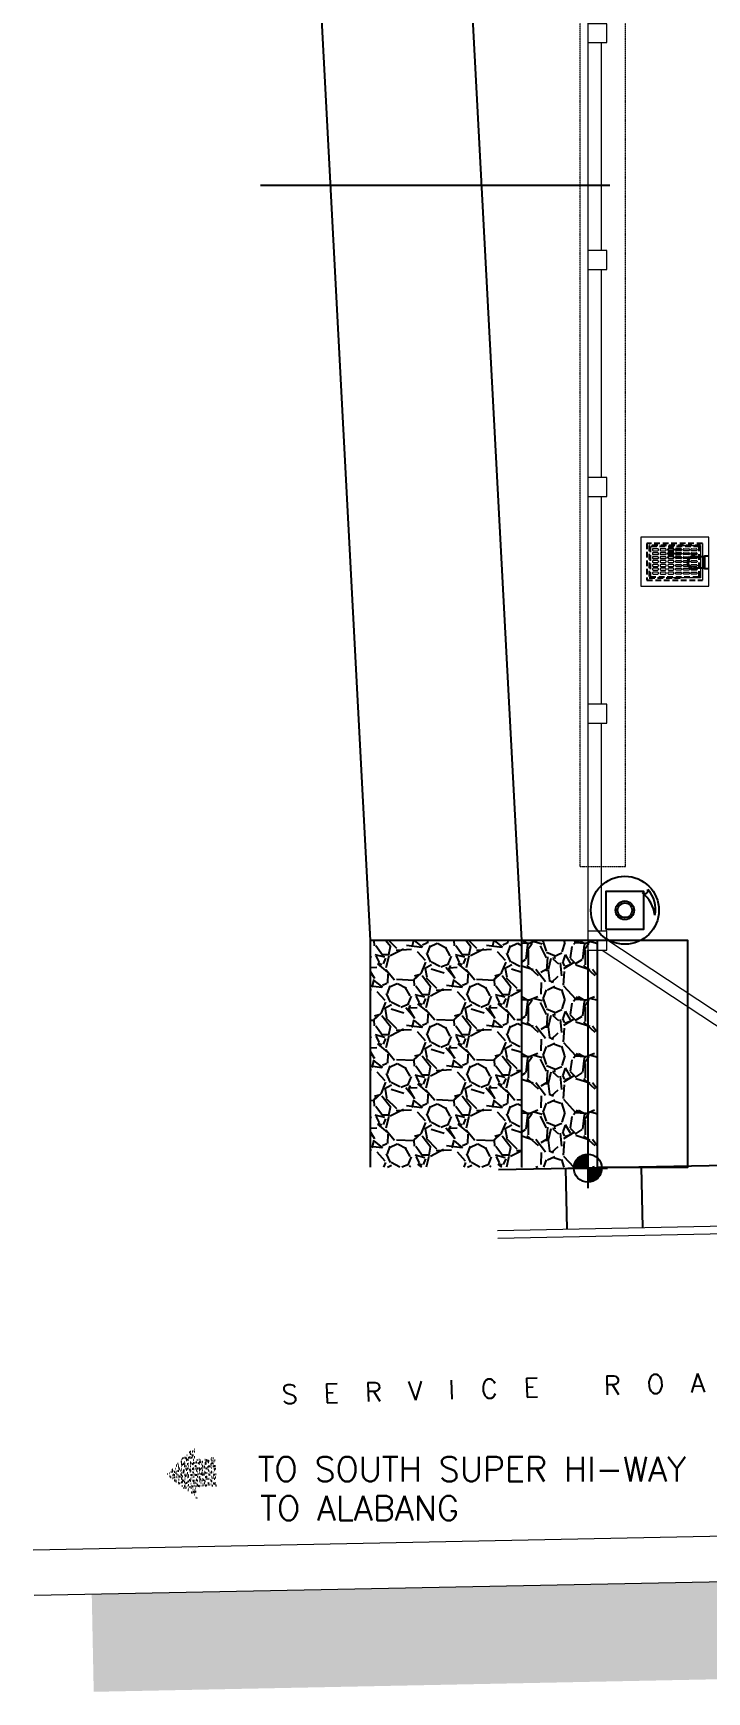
# Model space of a CAD drawing. Header units: inches. Extents: x 25480 to 951550, y -607927 to 1377809.
# Drawn here: x 437858 to 446771, y 334681 to 356615 of the extents above; entities that cross this region are included whole.
import ezdxf

# ---------------------------------------------------------------- set-up
doc = ezdxf.new("R2010")
doc.units = ezdxf.units.IN
doc.header["$MEASUREMENT"] = 0
doc.linetypes.add('HIDDEN', pattern=[0.375, 0.25, -0.125])
doc.layers.add('M-HVAC-EQPM-NEW', color=5, linetype='Continuous')
doc.layers.add('M-X-BKGD', color=8, linetype='Continuous')
doc.styles.add('SIMPLEX', font='simplex.shx')

msp = doc.modelspace()

# ---------------------------------------------------------------- hatches: boundary and pattern name
at = {"layer": 'M-X-BKGD'}
h = msp.add_hatch(dxfattribs=at)
h.set_pattern_fill('GRAVEL', color=8, scale=750, angle=135, style=0)
h.set_pattern_definition([(3.0128, (355333.74, -4146557.74), (9015.6112341, 530.3317349), [100.902, -9989.316]), (319.9697, (355434.505, -4146552.436), (-6894.28706406, 5833.6361126), [173.151, -17141.94375]), (267.5104, (355567.087, -4146663.806), (530.33960824, 11136.93148136), [122.091, -12087.024]), (42.2737, (355906.5, -4146738.052), (-11136.9298482, -10076.27390026), [157.6785, -15610.1685]), (67.8337, (356023.17, -4146631.986), (-3712.30344514, -9015.61481034), [154.61625, -15307.02975]), (132.2737, (356081.508, -4146488.797), (10076.27390026, -11136.9298482), [157.6785, -15610.1685]), (172.6942, (355975.442, -4146372.124), (12197.59078264, -1590.9992417), [208.52175, -20643.63675]), (207.2553, (355768.613, -4146345.608), (-15379.5761999, -7954.94358187), [196.866, -19489.74075]), (256.4296, (355593.604, -4146435.764), (-2651.64343032, -11136.93353822), [158.2125, -15663.05475]), (310.2364, (355556.48, -4146589.56), (-5303.30585125, 6363.95704206), [180.624, -8850.57225]), (357.3974, (355673.153, -4146727.445), (12197.59167482, -530.33818353), [233.586, -23125.03125]), (273.8141, (355386.775, -4146207.72), (530.3330735, -6894.2912545), [79.72575, -7892.883]), (306.4692, (355392.08, -4146287.27), (-5833.62584024, 7954.95457367), [151.67775, -15016.13325]), (360, (355482.23, -4146409.25), (530.33025, 530.33025), [106.06575, -954.594]), (338.1986, (355455.72, -4146510.01), (-3712.3111612, 1590.989412), [57.1185, -5654.71125]), (66.8014, (355508.75, -4146531.22), (-1060.660364, -2121.320441), [80.77725, -3958.0965]), (165.9638, (355540.57, -4146456.98), (-2651.6506977, 530.32772), [131.19675, -4242.01725]), (296.5651, (355413.3, -4146425.16), (-530.331163, 1590.989641), [94.86825, -2276.84025]), (151.3895, (355816.343, -4146838.815), (-6894.28841625, 3712.3156333), [132.9, -13157.13375]), (205.3462, (355699.67, -4146775.175), (7954.94990046, 3712.31425427), [111.49575, -11038.056]), (68.1986, (355307.23, -4146531.22), (-1590.989412, -3712.3111612), [114.23625, -5597.5935]), (118.6105, (355349.65, -4146425.157), (3712.3156333, -6894.28841625), [132.9, -13157.13375]), (114.444, (356145.15, -4146510.01), (1590.9933591, -3712.3094562), [128.16, -6279.843]), (69.7751, (356092.114, -4146393.34), (-3181.9864723, -8485.27904666), [107.3835, -10630.98225]), (201.8014, (355832.25, -4145995.59), (-3712.3111612, -1590.989412), [114.23625, -5597.5935]), (152.354, (355726.186, -4146038.016), (9015.6096153, -4772.9747594), [125.72325, -12446.568]), (204.444, (356092.11, -4146255.45), (3712.3094562, 1590.9933591), [64.08, -6343.923]), (236.3099, (355864.07, -4146027.41), (-1590.9919123, -2651.6495726), [38.2425, -3786.02175]), (300.9638, (355842.86, -4146059.23), (-1060.6614916, 2121.319603), [154.61625, -2937.7125]), (321.009, (355922.41, -4146191.812), (-5833.63045073, 4772.97100287), [143.2875, -14185.44225]), (78.6901, (355588.3, -4146409.25), (-530.329144, -1590.990731), [108.1665, -2595.99675]), (128.1572, (355609.514, -4146303.18), (-7954.9467103, 10076.27553694), [188.8455, -18695.67225]), (195.9454, (355492.84, -4146154.69), (5833.6311632, 1590.9904472), [77.217, -7644.5055]), (225, (355418.6, -4146175.9), (-3e-13, -1060.66017), [45, -705]), (255.2564, (355917.105, -4146218.33), (1590.99427177, 5833.6295355), [104.193, -10315.14]), (183.0128, (355890.59, -4146319.09), (-9015.6112341, -530.3317349), [201.804, -9888.414]), (135, (355689.1, -4146329.7), (-1060.66017, 2e-13), [195, -555]), (100.3048, (355551.178, -4146191.81), (1590.9826471, -9015.6129814), [118.5855, -11739.9555]), (29.0546, (355529.96, -4146075.14), (2651.650438, 1590.9903835), [109.2015, -5350.881]), (342.646, (355625.424, -4146022.106), (15379.57435775, -4772.9644589), [177.79875, -17602.1055]), (310.4261, (355795.13, -4146075.14), (6363.96408387, -7424.61874145), [188.09925, -18621.8055])])
h.paths.add_polyline_path([(442321, 344617), (442321, 341617), (444321, 341617), (444321, 344617)])
h = msp.add_hatch(dxfattribs=at)
h.set_pattern_fill('GRAVEL', color=8, scale=750, angle=90, style=0)
h.set_pattern_definition([(318.0128, (355495.91, -4145869.25), (6750.0010062, -5999.9986741), [100.902, -9989.316]), (274.9697, (355570.91, -4145936.747), (-749.99348026, 9000.00078864), [173.151, -17141.94375]), (222.5104, (355585.91, -4146109.247), (8250.0065054, 7499.99303876), [122.091, -12087.024]), (357.2737, (355773.41, -4146401.747), (-15000.00022123, 749.9970133), [157.6785, -15610.1685]), (22.8337, (355930.91, -4146409.247), (-8999.99730883, -3750.00742908), [154.61625, -15307.02975]), (87.2737, (356073.41, -4146349.247), (-749.9970133, -15000.00022123), [157.6785, -15610.1685]), (127.6942, (356080.91, -4146191.747), (7499.99280387, -9750.00550921), [208.52175, -20643.63675]), (162.2553, (355953.41, -4146026.747), (-16499.99717343, 5250.00807203), [196.866, -19489.74075]), (211.4296, (355765.91, -4145966.747), (-9749.99627737, -6000.00617563), [158.2125, -15663.05475]), (265.2364, (355630.91, -4146049.25), (749.9936495, 8250.0007097), [180.624, -8850.57225]), (312.3974, (355615.91, -4146229.247), (8249.99406151, -9000.0055133), [233.586, -23125.03125]), (228.8141, (355780.91, -4145659.25), (-4499.997985, -5250.0022101), [79.72575, -7892.883]), (261.4692, (355728.41, -4145719.247), (1500.00593253, 9749.9987136), [151.67775, -15016.13325]), (315, (355705.9, -4145869.25), (750.00023, -1e-13), [106.06575, -954.594]), (293.1986, (355615.91, -4145921.75), (-1500.000994, 3749.999798), [57.1185, -5654.71125]), (21.8014, (355638.41, -4145974.25), (-2250.0002048, -749.999933), [80.77725, -3958.0965]), (120.9638, (355713.41, -4145944.25), (-1500.0018627, 2249.9985167), [131.19675, -4242.01725]), (251.5651, (355645.9, -4145831.75), (749.998802, 1500.000326), [94.86825, -2276.84025]), (106.3895, (355638.41, -4146409.247), (-2249.99453236, 7500.0016488), [132.9, -13157.13375]), (160.3462, (355600.91, -4146281.747), (8250.0016017, -2999.99643553), [111.49575, -11038.056]), (23.1986, (355495.91, -4145831.75), (-3749.999798, -1500.000994), [114.23625, -5597.5935]), (73.6105, (355600.91, -4145786.747), (-2249.99453236, -7500.0016488), [132.9, -13157.13375]), (69.444, (356103.41, -4146409.25), (-1499.9969973, -3750.0013834), [128.16, -6279.843]), (24.7751, (356148.41, -4146289.247), (-8250.0025664, -3749.99414193), [107.3835, -10630.98225]), (156.8014, (356245.91, -4145824.25), (-3749.999798, 1500.000994), [114.23625, -5597.5935]), (107.354, (356140.91, -4145779.247), (2999.9958767, -9750.00151432), [125.72325, -12446.568]), (159.444, (356245.91, -4146191.75), (3750.0013834, -1499.9969973), [64.08, -6343.923]), (191.3099, (356245.91, -4145869.25), (-3000.000564, -749.998224), [38.2425, -3786.02175]), (255.9638, (356208.41, -4145876.75), (749.998543, 2250.0004095), [154.61625, -2937.7125]), (276.009, (356170.91, -4146026.747), (-749.9994881, 7499.99981318), [143.2875, -14185.44225]), (33.6901, (355780.9, -4145944.25), (-1499.999668, -750.001001), [108.1665, -2595.99675]), (83.1572, (355870.91, -4145884.247), (1500.00599844, 12749.9995241), [188.8455, -18695.67225]), (150.9454, (355893.41, -4145696.75), (5250.0002884, -3000.0000204), [77.217, -7644.5055]), (180, (355825.9, -4145659.25), (-750, -750), [45, -705]), (210.2564, (356148.41, -4146041.75), (5250.0018419, 2999.9961651), [104.193, -10315.14]), (138.0128, (356058.41, -4146094.25), (-6750.0010062, 5999.9986741), [201.804, -9888.414]), (90, (355908.4, -4145959.25), (-750, 750), [195, -555]), (55.3048, (355908.41, -4145764.247), (-5250.0064572, -7499.99569424), [118.5855, -11739.9555]), (344.0546, (355975.91, -4145666.75), (3000.000095, -749.999917), [109.2015, -5350.881]), (297.646, (356080.91, -4145696.747), (7500.00578488, -14249.99685538), [177.79875, -17602.1055]), (265.4261, (356163.41, -4145854.247), (-749.99610087, -9750.00041873), [188.09925, -18621.8055])])
h.paths.add_polyline_path([(444321, 344617), (444321, 341617), (445321, 341617), (444930, 344617)])
h.paths.add_polyline_path([(444930, 344617), (445321, 341617), (445321, 341994), (445311, 341994), (445311, 344617)], flags=17)
for points in [[(445196, 341791, 0.414214), (445011, 341606), (445196, 341606)], [(445381, 341606), (445196, 341606), (445196, 341421, 0.414214)]]:
    msp.add_hatch(color=8, dxfattribs=at).paths.add_polyline_path(points)
h = msp.add_hatch(dxfattribs=at)
h.set_pattern_fill('AR-SAND', color=8, scale=30, style=0)
h.set_pattern_definition([(37.5, (420818.74, 330757.275), (-1.8898, 57.80471), [0, -45.6, 0, -51, 0, -48.75]), (7.5, (420818.74, 330757.275), (53.0933, 84.66438), [0, -24.6, 0, -41.1, 0, -15.75]), (327.5, (420781.84, 330757.275), (93.42426, 0.16977), [0, -15, 0, -54, 0, -70.5]), (317.5, (420781.84, 330757.275), (90.1838, 26.33027), [0, -7.5, 0, -35.4, 0, -40.5])])
h.paths.add_polyline_path([(440266, 337782), (440001, 337767), (439992, 337929), (439624, 337559), (440030, 337232), (440022, 337395), (440287, 337409)])
h = msp.add_hatch(dxfattribs=at)
h.set_pattern_fill('GRAVEL', color=8, scale=750, angle=135, style=0)
h.set_pattern_definition([(4.16553, (493005.23, 337518.185), (9003.11766, 711.596855), [100.902, -9989.316]), (321.12243, (493105.866, 337525.514), (-7010.250553, 5693.759005), [173.151, -17141.944]), (268.66313, (493240.663, 337416.835), (306.18396, 11145.346756), [122.091, -12087.024]), (43.42643, (493581.5, 337349.43), (-10931.96553, -10298.282956), [157.6785, -15610.1685]), (68.98643, (493696.014, 337457.823), (-3530.17963, -9088.472867), [154.616, -15307.03]), (133.42643, (493751.458, 337602.157), (10298.282956, -10931.96553), [157.6785, -15610.1685]), (173.84693, (493643.066, 337716.672), (12227.129326, -1345.29102), [208.522, -20643.637]), (208.40803, (493435.746, 337739.022), (-15216.429328, -8262.733807), [196.866, -19489.741]), (257.58233, (493262.586, 337645.364), (-2427.058433, -11188.02435), [158.2125, -15663.055]), (311.38913, (493228.565, 337490.85), (-5430.260105, 6255.97933), [180.624, -8850.572]), (358.55013, (493347.987, 337355.342), (12205.792265, -284.8446), [233.586, -23125.031]), (274.96683, (493051.21, 337869.2), (668.92233, -6882.22696), [79.726, -7892.883]), (307.62193, (493058.114, 337789.772), (-5992.479818, 7835.986111), [151.678, -15016.133]), (1.1527, (493150.7, 337669.63), (519.554, 540.892), [106.066, -954.594]), (339.35133, (493126.22, 337568.36), (-3743.56675, 1515.98464), [57.1185, -5654.711]), (67.95413, (493179.67, 337548.22), (-1017.76983, -2142.22907), [80.777, -3958.0965]), (167.11653, (493209.99, 337623.09), (-2661.78298, 476.87555), [131.197, -4242.017]), (297.71783, (493082.1, 337652.34), (-562.2307, 1579.9987), [94.868, -2276.84]), (152.54223, (493493.39, 337246.875), (-6967.57603, 3572.86781), [132.9, -13157.134]), (206.49893, (493375.46, 337308.155), (7878.657134, 3871.59745), [111.496, -11038.056]), (69.35133, (492978.19, 337544.16), (-1515.98464, -3743.56675), [114.236, -5597.5935]), (119.76323, (493018.47, 337651.06), (3850.260865, -6818.21028), [132.9, -13157.134]), (115.59673, (493815.51, 337582.23), (1665.35413, -3679.5512), [128.16, -6279.843]), (70.92783, (493760.14, 337697.81), (-3010.639065, -8547.57573), [107.3835, -10630.982]), (202.95413, (493492.33, 338090.25), (-3679.55298, -1665.35021), [114.236, -5597.5935]), (153.50673, (493387.14, 338045.7), (9109.805833, -4590.63639), [125.723, -12446.568]), (205.59673, (493757.37, 337835.67), (3679.5512, 1665.35413), [64.08, -6343.923]), (237.46263, (493524.78, 338059.08), (-1537.3251, -2683.11987), [38.2425, -3786.022]), (302.11653, (493504.22, 338026.84), (-1103.1227, 2099.5523), [154.616, -2937.7125]), (322.16173, (493586.417, 337895.88), (-5928.47056, 4654.646416), [143.2875, -14185.442]), (79.84283, (493256.75, 337671.77), (-498.2149, -1601.3377), [108.1665, -2595.997]), (129.30993, (493275.826, 337778.24), (-8156.04726, 9914.201881), [188.8455, -18695.672]), (197.09813, (493156.19, 337924.355), (5800.44365, 1708.02711), [77.217, -7644.5055]), (226.1527, (493082.4, 337901.65), (21.338, -1060.446), [45, -705]), (256.40913, (493581.65, 337869.263), (1473.31367, 5864.455914), [104.193, -10315.14]), (184.16553, (493557.164, 337767.99), (-9003.11766, -711.596855), [201.804, -9888.414]), (136.1527, (493355.9, 337753.3), (-1060.446, -21.338), [195, -555]), (101.45753, (493215.26, 337888.413), (1772.03315, -8981.781657), [118.5855, -11739.9555]), (30.20733, (493191.7, 338004.63), (2619.1069, 1644.01324), [109.2015, -5350.881]), (343.79873, (493286.078, 338059.578), (15472.482433, -4462.598405), [177.799, -17602.1055]), (311.57883, (493456.816, 338009.97), (6512.041649, -7295.088476), [188.099, -18621.8055])])
h.paths.add_polyline_path([(468473, 336573), (438633, 335973), (438659, 334681), (468499, 335281)])

# ---------------------------------------------------------------- linework, layer by layer
at = {"layer": 'M-HVAC-EQPM-NEW', "color": 8}
for centre, radius in [((445686, 345016), 450), ((445686, 345016), 123), ((445686, 345016), 97.2), ((445196, 341606), 185)]:
    msp.add_circle(centre, radius, dxfattribs=at)
at = {"layer": 'M-X-BKGD', "color": 8, "linetype": 'HIDDEN', "lineweight": 0, "ltscale": 10}
for p, q in [((445096, 345596), (445096, 376333)), ((445696, 345596), (445696, 376333)), ((445096, 345596), (445696, 345596))]:
    msp.add_line(p, q, dxfattribs=at)
at = {"layer": 'M-X-BKGD', "color": 8, "linetype": 'Continuous', "lineweight": 0, "ltscale": 10}
for p, q in [((445196, 376336), (445196, 344615)), ((445196, 376336), (445196, 344615)), ((445376, 353740), (445376, 356490)), ((445376, 350740), (445376, 353490)), ((445376, 347740), (445376, 350490)), ((446713, 349868), (446713, 349383)), ((446051, 349788), (446051, 349780)), ((446051, 349735), (446051, 349727)), ((446051, 349682), (446051, 349674)), ((446051, 349632), (446051, 349624)), ((446122, 349796), (446059, 349796)), ((446059, 349771), (446122, 349771)), ((446122, 349744), (446059, 349744)), ((446059, 349719), (446122, 349719)), ((446122, 349691), (446059, 349691)), ((446059, 349666), (446122, 349666)), ((446122, 349641), (446059, 349641)), ((446131, 349780), (446131, 349788)), ((446131, 349727), (446131, 349735)), ((446131, 349674), (446131, 349682)), ((446131, 349624), (446131, 349632)), ((446153, 349788), (446153, 349780)), ((446153, 349735), (446153, 349727)), ((446153, 349682), (446153, 349674)), ((446153, 349632), (446153, 349624)), ((446224, 349796), (446161, 349796)), ((446161, 349771), (446224, 349771)), ((446224, 349744), (446161, 349744)), ((446161, 349719), (446224, 349719)), ((446224, 349691), (446161, 349691)), ((446161, 349666), (446224, 349666)), ((446224, 349641), (446161, 349641)), ((446233, 349780), (446233, 349788)), ((446233, 349727), (446233, 349735)), ((446233, 349674), (446233, 349682)), ((446233, 349624), (446233, 349632)), ((446255, 349632), (446255, 349624)), ((446264, 349668), (446327, 349668)), ((446327, 349641), (446264, 349641)), ((446335, 349624), (446335, 349632)), ((446356, 349624), (446356, 349632)), ((446428, 349668), (446365, 349668)), ((446365, 349641), (446428, 349641)), ((446436, 349789), (446436, 349781)), ((446436, 349737), (446436, 349729)), ((446436, 349685), (446436, 349676)), ((446436, 349632), (446436, 349624)), ((446459, 349780), (446459, 349788)), ((446459, 349727), (446459, 349735)), ((446459, 349674), (446459, 349682)), ((446459, 349624), (446459, 349632)), ((446467, 349796), (446531, 349796)), ((446531, 349771), (446467, 349771)), ((446467, 349744), (446531, 349744)), ((446531, 349719), (446467, 349719)), ((446467, 349691), (446531, 349691)), ((446531, 349666), (446467, 349666)), ((446467, 349641), (446531, 349641)), ((446539, 349788), (446539, 349780)), ((446539, 349735), (446539, 349727)), ((446539, 349682), (446539, 349674)), ((446539, 349632), (446539, 349624)), ((446561, 349780), (446561, 349788)), ((446561, 349727), (446561, 349735)), ((446561, 349674), (446561, 349682)), ((446561, 349624), (446561, 349632)), ((446569, 349796), (446632, 349796)), ((446632, 349771), (446569, 349771)), ((446569, 349744), (446632, 349744)), ((446632, 349719), (446569, 349719)), ((446569, 349691), (446632, 349691)), ((446632, 349666), (446569, 349666)), ((446569, 349641), (446632, 349641)), ((446641, 349788), (446641, 349780)), ((446641, 349735), (446641, 349727)), ((446641, 349682), (446641, 349674)), ((446641, 349632), (446641, 349624)), ((446051, 349580), (446051, 349572)), ((446051, 349531), (446051, 349522)), ((446051, 349479), (446051, 349470)), ((446059, 349616), (446122, 349616)), ((446122, 349588), (446059, 349588)), ((446059, 349563), (446122, 349563)), ((446122, 349539), (446059, 349539)), ((446059, 349514), (446122, 349514)), ((446122, 349487), (446059, 349487)), ((446059, 349462), (446122, 349462)), ((446131, 349572), (446131, 349580)), ((446131, 349522), (446131, 349531)), ((446131, 349470), (446131, 349479)), ((446153, 349580), (446153, 349572)), ((446153, 349531), (446153, 349522)), ((446153, 349479), (446153, 349470)), ((446161, 349616), (446224, 349616)), ((446224, 349588), (446161, 349588)), ((446161, 349563), (446224, 349563)), ((446224, 349539), (446161, 349539)), ((446161, 349514), (446224, 349514)), ((446224, 349487), (446161, 349487)), ((446161, 349462), (446224, 349462)), ((446233, 349572), (446233, 349580)), ((446233, 349522), (446233, 349531)), ((446233, 349470), (446233, 349479)), ((446255, 349580), (446255, 349572)), ((446255, 349531), (446255, 349522)), ((446255, 349479), (446255, 349470)), ((446264, 349616), (446327, 349616)), ((446327, 349588), (446264, 349588)), ((446264, 349563), (446327, 349563)), ((446327, 349539), (446264, 349539)), ((446264, 349514), (446327, 349514)), ((446327, 349487), (446264, 349487)), ((446264, 349462), (446327, 349462)), ((446335, 349572), (446335, 349580)), ((446335, 349522), (446335, 349531)), ((446335, 349470), (446335, 349479)), ((446356, 349572), (446356, 349580)), ((446356, 349522), (446356, 349531)), ((446356, 349470), (446356, 349479)), ((446428, 349616), (446365, 349616)), ((446365, 349588), (446428, 349588)), ((446428, 349563), (446365, 349563)), ((446365, 349539), (446428, 349539)), ((446428, 349514), (446365, 349514)), ((446365, 349487), (446428, 349487)), ((446428, 349462), (446365, 349462)), ((446436, 349580), (446436, 349572)), ((446436, 349531), (446436, 349522)), ((446436, 349479), (446436, 349470)), ((446459, 349572), (446459, 349580)), ((446459, 349522), (446459, 349531)), ((446459, 349470), (446459, 349479)), ((446531, 349616), (446467, 349616)), ((446467, 349588), (446531, 349588)), ((446531, 349563), (446467, 349563)), ((446467, 349539), (446531, 349539)), ((446531, 349514), (446467, 349514)), ((446467, 349487), (446531, 349487)), ((446531, 349462), (446467, 349462)), ((446539, 349580), (446539, 349572)), ((446539, 349531), (446539, 349522)), ((446539, 349479), (446539, 349470)), ((446561, 349572), (446561, 349580)), ((446561, 349522), (446561, 349531)), ((446561, 349470), (446561, 349479)), ((446632, 349616), (446569, 349616)), ((446569, 349588), (446632, 349588)), ((446632, 349563), (446569, 349563)), ((446569, 349539), (446632, 349539)), ((446632, 349514), (446569, 349514)), ((446569, 349487), (446632, 349487)), ((446632, 349462), (446569, 349462)), ((446641, 349580), (446641, 349572)), ((446641, 349531), (446641, 349522)), ((446641, 349479), (446641, 349470)), ((445376, 344740), (445376, 347490)), ((445446, 344630), (447387, 343349)), ((445446, 344630), (447387, 343349)), ((445385, 344490), (449622, 341695)), ((445385, 344490), (449622, 341695)), ((444002, 340782), (461244, 341128)), ((444004, 340682), (461246, 341028)), ((437858, 336557), (512601, 338061)), ((437870, 335957), (512613, 337461))]:
    msp.add_line(p, q, dxfattribs=at)
at = {"layer": 'M-X-BKGD', "color": 8}
for p, q in [((440867, 354605), (445487, 354605)), ((446726, 349690), (446596, 349690)), ((446746, 349700), (446726, 349690)), ((446726, 349540), (446726, 349690)), ((446746, 349530), (446746, 349700)), ((446726, 349540), (446596, 349540)), ((446746, 349530), (446726, 349540)), ((442321, 341617), (442321, 344617)), ((445321, 344617), (442321, 344617)), ((444321, 341617), (444321, 344617)), ((445196, 344490), (445196, 341606)), ((445196, 341868), (445196, 341343)), ((444933, 341606), (445458, 341606))]:
    msp.add_line(p, q, dxfattribs=at)
at = {"layer": 'M-X-BKGD', "color": 8, "linetype": 'HIDDEN', "ltscale": 300}
for p, q in [((446255, 349789), (446255, 349781)), ((446255, 349737), (446255, 349729)), ((446255, 349685), (446255, 349676)), ((446327, 349798), (446264, 349798)), ((446264, 349773), (446327, 349773)), ((446327, 349745), (446264, 349745)), ((446264, 349720), (446327, 349720)), ((446327, 349693), (446264, 349693)), ((446335, 349781), (446335, 349789)), ((446335, 349729), (446335, 349737)), ((446335, 349676), (446335, 349685)), ((446356, 349781), (446356, 349789)), ((446356, 349729), (446356, 349737)), ((446356, 349676), (446356, 349685)), ((446365, 349798), (446428, 349798)), ((446428, 349773), (446365, 349773)), ((446365, 349745), (446428, 349745)), ((446428, 349720), (446365, 349720)), ((446365, 349693), (446428, 349693))]:
    msp.add_line(p, q, dxfattribs=at)
at = {"layer": 'M-X-BKGD', "color": 8, "linetype": 'HIDDEN', "ltscale": 8}
for p, q in [((446796, 349700), (446746, 349700)), ((446796, 349530), (446746, 349530))]:
    msp.add_line(p, q, dxfattribs=at)
at = {"layer": 'M-X-BKGD', "color": 8, "ltscale": 10}
for p, q in [((449622, 341695), (444015, 341582)), ((444922, 340800), (444906, 341600)), ((445922, 340820), (445906, 341620))]:
    msp.add_line(p, q, dxfattribs=at)
at = {"layer": 'M-X-BKGD', "color": 8}
for points in [[(442321, 344617), (441539, 359392), (440874, 361173), (440107, 361965), (439701, 362602), (439409, 363578), (438905, 371031), (438905, 376446), (438986, 379688), (439261, 381093)], [(444321, 344617), (443539, 359392), (442874, 361173), (442107, 361965), (441701, 362602), (441409, 363578), (440905, 371031), (440905, 376446), (440986, 379688), (441261, 381093)]]:
    msp.add_lwpolyline(points, dxfattribs=at)
at = {"layer": 'M-X-BKGD', "color": 8, "linetype": 'Continuous', "lineweight": 0, "ltscale": 10}
for points in [[(445196, 356490), (445446, 356490), (445446, 356740), (445196, 356740)], [(445196, 353490), (445446, 353490), (445446, 353740), (445196, 353740)], [(445196, 350490), (445446, 350490), (445446, 350740), (445196, 350740)], [(445896, 349301), (446796, 349301), (446796, 349951), (445896, 349951)], [(445896, 349301), (446796, 349301), (446796, 349951), (445896, 349951)], [(445196, 347490), (445446, 347490), (445446, 347740), (445196, 347740)], [(445196, 344490), (445446, 344490), (445446, 344740), (445196, 344740)]]:
    msp.add_lwpolyline(points, close=True, dxfattribs=at)
at = {"layer": 'M-X-BKGD', "color": 8, "linetype": 'HIDDEN', "ltscale": 300}
for points in [[(446713, 349868), (445978, 349868), (445978, 349383), (446713, 349383)], [(446686, 349841), (446006, 349841), (446006, 349411), (446433, 349411)]]:
    msp.add_lwpolyline(points, dxfattribs=at)
msp.add_lwpolyline([(446021, 349426), (446671, 349426), (446671, 349826), (446021, 349826)], close=True, dxfattribs=at)
at = {"layer": 'M-X-BKGD', "color": 8, "linetype": 'Continuous', "lineweight": 0, "ltscale": 10}
msp.add_lwpolyline([(446456, 349841), (446686, 349841), (446686, 349411), (446258, 349411)], dxfattribs=at)
at = {"layer": 'M-X-BKGD', "color": 8, "ltscale": 10}
msp.add_lwpolyline([(445436, 344766), (445936, 344766), (445936, 345266), (445436, 345266)], close=True, dxfattribs=at)
at = {"layer": 'M-X-BKGD', "color": 8}
msp.add_lwpolyline([(445321, 341617), (446521, 341617), (446521, 344617), (445321, 344617)], close=True, dxfattribs=at)
at = {"layer": 'M-X-BKGD', "color": 8, "linetype": 'Continuous', "lineweight": 0, "ltscale": 10}
for centre, start, end in [((446059, 349788), 90, 180), ((446059, 349780), 180, 270), ((446059, 349735), 90, 180), ((446059, 349727), 180, 270), ((446059, 349682), 90, 180), ((446059, 349674), 180, 270), ((446059, 349632), 90, 180), ((446122, 349788), 0, 90), ((446122, 349780), 270, 0), ((446122, 349735), 0, 90), ((446122, 349727), 270, 0), ((446122, 349682), 0, 90), ((446122, 349674), 270, 0), ((446122, 349632), 0, 90), ((446161, 349788), 90, 180), ((446161, 349780), 180, 270), ((446161, 349735), 90, 180), ((446161, 349727), 180, 270), ((446161, 349682), 90, 180), ((446161, 349674), 180, 270), ((446161, 349632), 90, 180), ((446224, 349788), 0, 90), ((446224, 349780), 270, 0), ((446224, 349735), 0, 90), ((446224, 349727), 270, 0), ((446224, 349682), 0, 90), ((446224, 349674), 270, 0), ((446224, 349632), 0, 90), ((446264, 349676), 180, 270), ((446264, 349632), 90, 180), ((446327, 349676), 270, 0), ((446327, 349632), 0, 90), ((446365, 349676), 180, 270), ((446365, 349632), 90, 180), ((446428, 349789), 0, 90), ((446428, 349781), 270, 0), ((446428, 349737), 0, 90), ((446428, 349729), 270, 0), ((446428, 349685), 0, 90), ((446428, 349676), 270, 0), ((446428, 349632), 0, 90), ((446467, 349788), 90, 180), ((446467, 349780), 180, 270), ((446467, 349735), 90, 180), ((446467, 349727), 180, 270), ((446467, 349682), 90, 180), ((446467, 349674), 180, 270), ((446467, 349632), 90, 180), ((446531, 349788), 0, 90), ((446531, 349780), 270, 0), ((446531, 349735), 0, 90), ((446531, 349727), 270, 0), ((446531, 349682), 0, 90), ((446531, 349674), 270, 0), ((446531, 349632), 0, 90), ((446569, 349788), 90, 180), ((446569, 349780), 180, 270), ((446569, 349735), 90, 180), ((446569, 349727), 180, 270), ((446569, 349682), 90, 180), ((446569, 349674), 180, 270), ((446569, 349632), 90, 180), ((446632, 349788), 0, 90), ((446632, 349780), 270, 0), ((446632, 349735), 0, 90), ((446632, 349727), 270, 0), ((446632, 349682), 0, 90), ((446632, 349674), 270, 0), ((446632, 349632), 0, 90), ((446059, 349624), 180, 270), ((446059, 349580), 90, 180), ((446059, 349572), 180, 270), ((446059, 349531), 90, 180), ((446059, 349522), 180, 270), ((446059, 349479), 90, 180), ((446059, 349470), 180, 270), ((446122, 349624), 270, 0), ((446122, 349580), 0, 90), ((446122, 349572), 270, 0), ((446122, 349531), 0, 90), ((446122, 349522), 270, 0), ((446122, 349479), 0, 90), ((446122, 349470), 270, 0), ((446161, 349624), 180, 270), ((446161, 349580), 90, 180), ((446161, 349572), 180, 270), ((446161, 349531), 90, 180), ((446161, 349522), 180, 270), ((446161, 349479), 90, 180), ((446161, 349470), 180, 270), ((446224, 349624), 270, 0), ((446224, 349580), 0, 90), ((446224, 349572), 270, 0), ((446224, 349531), 0, 90), ((446224, 349522), 270, 0), ((446224, 349479), 0, 90), ((446224, 349470), 270, 0), ((446264, 349624), 180, 270), ((446264, 349580), 90, 180), ((446264, 349572), 180, 270), ((446264, 349531), 90, 180), ((446264, 349522), 180, 270), ((446264, 349479), 90, 180), ((446264, 349470), 180, 270), ((446327, 349624), 270, 0), ((446327, 349580), 0, 90), ((446327, 349572), 270, 0), ((446327, 349531), 0, 90), ((446327, 349522), 270, 0), ((446327, 349479), 0, 90), ((446327, 349470), 270, 0), ((446365, 349624), 180, 270), ((446365, 349580), 90, 180), ((446365, 349572), 180, 270), ((446365, 349531), 90, 180), ((446365, 349522), 180, 270), ((446365, 349479), 90, 180), ((446365, 349470), 180, 270), ((446428, 349624), 270, 0), ((446428, 349580), 0, 90), ((446428, 349572), 270, 0), ((446428, 349531), 0, 90), ((446428, 349522), 270, 0), ((446428, 349479), 0, 90), ((446428, 349470), 270, 0), ((446467, 349624), 180, 270), ((446467, 349580), 90, 180), ((446467, 349572), 180, 270), ((446467, 349531), 90, 180), ((446467, 349522), 180, 270), ((446467, 349479), 90, 180), ((446467, 349470), 180, 270), ((446531, 349624), 270, 0), ((446531, 349580), 0, 90), ((446531, 349572), 270, 0), ((446531, 349531), 0, 90), ((446531, 349522), 270, 0), ((446531, 349479), 0, 90), ((446531, 349470), 270, 0), ((446569, 349624), 180, 270), ((446569, 349580), 90, 180), ((446569, 349572), 180, 270), ((446569, 349531), 90, 180), ((446569, 349522), 180, 270), ((446569, 349479), 90, 180), ((446569, 349470), 180, 270), ((446632, 349624), 270, 0), ((446632, 349580), 0, 90), ((446632, 349572), 270, 0), ((446632, 349531), 0, 90), ((446632, 349522), 270, 0), ((446632, 349479), 0, 90), ((446632, 349470), 270, 0)]:
    msp.add_arc(centre, 8.31, start, end, dxfattribs=at)
at = {"layer": 'M-X-BKGD', "color": 8, "linetype": 'HIDDEN', "ltscale": 300}
for centre, start, end in [((446264, 349789), 90, 180), ((446264, 349781), 180, 270), ((446264, 349737), 90, 180), ((446264, 349729), 180, 270), ((446264, 349685), 90, 180), ((446327, 349789), 0, 90), ((446327, 349781), 270, 0), ((446327, 349737), 0, 90), ((446327, 349729), 270, 0), ((446327, 349685), 0, 90), ((446365, 349789), 90, 180), ((446365, 349781), 180, 270), ((446365, 349737), 90, 180), ((446365, 349729), 180, 270), ((446365, 349685), 90, 180)]:
    msp.add_arc(centre, 8.31, start, end, dxfattribs=at)
at = {"layer": 'M-X-BKGD', "color": 8}
for centre, radius, start, end in [((446596, 349615), 85, 61.9275, 298.0725), ((446596, 349615), 75, 90, 270), ((445946, 345282), 46.1, 234.3096, 13.2578), ((445620, 344887), 467, 7.9441, 50.238), ((445723, 345037), 369, 346.5635, 43.6447)]:
    msp.add_arc(centre, radius, start, end, dxfattribs=at)

# ---------------------------------------------------------------- texts
at = {"layer": 'M-HVAC-EQPM-NEW', "color": 8, "linetype": 'Continuous', "lineweight": 0, "ltscale": 10, "insert": (444228, 338699), "char_height": 250, "attachment_point": 5, "rotation": 1.6161, "style": 'SIMPLEX'}
msp.add_mtext('\\A1;S  E  R  V  I  C  E     R  O  A  D  ', dxfattribs=at)
at = {"layer": 'M-HVAC-EQPM-NEW', "color": 8, "char_height": 325, "attachment_point": 4, "style": 'SIMPLEX'}
for s, insert in [('\\A1;TO SOUTH SUPER HI-WAY', (440828, 337626)), ('\\A1;TO ALABANG ', (440861, 337110))]:
    msp.add_mtext(s, dxfattribs=dict(at, insert=insert))

doc.saveas('drawing.dxf')
